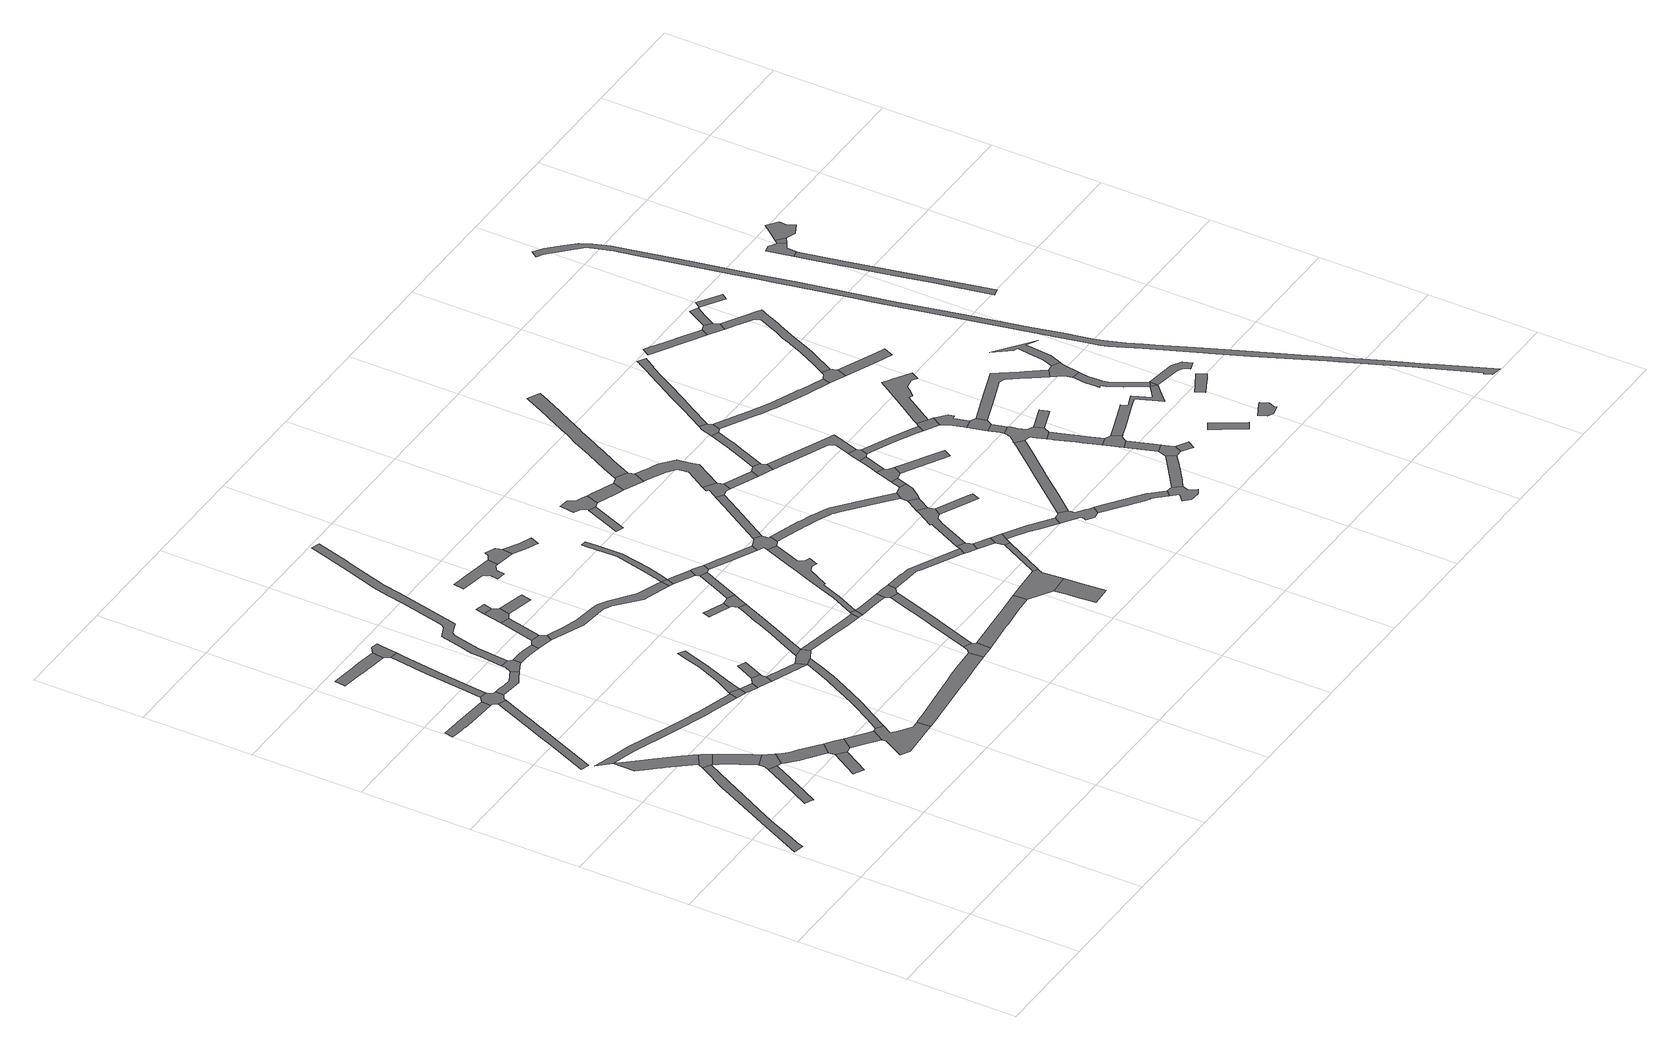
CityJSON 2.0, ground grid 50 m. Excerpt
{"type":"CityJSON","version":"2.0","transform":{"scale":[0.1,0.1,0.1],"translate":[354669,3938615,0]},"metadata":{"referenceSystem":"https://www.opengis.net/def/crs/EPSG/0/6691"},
"CityObjects":{
"road1":{"type":"Road","attributes":{"RoadStructureAttribute.sectionType":"1"},"geometry":[{"type":"MultiSurface","lod":"1","boundaries":[[[0,1,2,3,4,5,6,7,8,9,10,11,12]]]}]},
"road2":{"type":"Road","attributes":{"RoadStructureAttribute.sectionType":"1"},"geometry":[{"type":"MultiSurface","lod":"1","boundaries":[[[13,14,15,16,17,18,19]]]}]},
"road3":{"type":"Road","attributes":{"RoadStructureAttribute.sectionType":"1"},"geometry":[{"type":"MultiSurface","lod":"1","boundaries":[[[20,21,22,23,24,25,26,27,28,29,30,31,32,33,34,35,36,37]]]}]},
"road4":{"type":"Road","geometry":[{"type":"MultiSurface","lod":"1","boundaries":[[[38,39,40,41,26,25,8,7,42]]]}]},
"road5":{"type":"Road","attributes":{"RoadStructureAttribute.sectionType":"1"},"geometry":[{"type":"MultiSurface","lod":"1","boundaries":[[[43,44,45,46,47,48,49,50,51,52,53,54,55]]]}]},
"road6":{"type":"Road","attributes":{"RoadStructureAttribute.sectionType":"1"},"geometry":[{"type":"MultiSurface","lod":"1","boundaries":[[[56,57,58,59,60,61,62,63,64,65,66,67,68,69,70,38,42]]]}]},
"road7":{"type":"Road","attributes":{"RoadStructureAttribute.sectionType":"1"},"geometry":[{"type":"MultiSurface","lod":"1","boundaries":[[[71,72,73,74,75,76,77,78,79,80,81]]]}]},
"road8":{"type":"Road","geometry":[{"type":"MultiSurface","lod":"1","boundaries":[[[82,83,84,85,65,64,86,19,18,87,88]]]}]},
"road9":{"type":"Road","geometry":[{"type":"MultiSurface","lod":"1","boundaries":[[[89,90,91,92,93]]]}]},
"road10":{"type":"Road","attributes":{"RoadStructureAttribute.sectionType":"1"},"geometry":[{"type":"MultiSurface","lod":"1","boundaries":[[[87,94,95,96,97,98,99,100,101,102,103,104,105,88]]]}]},
"road11":{"type":"Road","attributes":{"RoadStructureAttribute.sectionType":"1"},"geometry":[{"type":"MultiSurface","lod":"1","boundaries":[[[36,106,107,108,109,110,111,112,113,114,115,116,117,118,119,120,121,122,123,124,125,126,127,128,129]]]}]},
"road12":{"type":"Road","geometry":[{"type":"MultiSurface","lod":"1","boundaries":[[[130,49,48,131,132,133,134,135,136,137,71,81]]]}]},
"road13":{"type":"Road","geometry":[{"type":"MultiSurface","lod":"1","boundaries":[[[138,139,140,101,100,89,93,141]]]}]},
"road14":{"type":"Road","attributes":{"RoadStructureAttribute.sectionType":"1"},"geometry":[{"type":"MultiSurface","lod":"1","boundaries":[[[142,143,144,145,146,147,148,149]]]}]},
"road15":{"type":"Road","attributes":{"RoadStructureAttribute.sectionType":"1"},"geometry":[{"type":"MultiSurface","lod":"1","boundaries":[[[150,151,152,153,154,155,138,141]]]}]},
"road16":{"type":"Road","attributes":{"RoadStructureAttribute.sectionType":"1"},"geometry":[{"type":"MultiSurface","lod":"1","boundaries":[[[156,157,158,137,136,159,160,161,162,163,164,165]]]}]},
"road17":{"type":"Road","attributes":{"RoadStructureAttribute.sectionType":"1"},"geometry":[{"type":"MultiSurface","lod":"1","boundaries":[[[132,166,167,168,169,170,171,172,133]]]}]},
"road18":{"type":"Road","geometry":[{"type":"MultiSurface","lod":"1","boundaries":[[[173,174,175,176,177,152,151,178,179,180,181,182,183]]]}]},
"road19":{"type":"Road","geometry":[{"type":"MultiSurface","lod":"1","boundaries":[[[184,145,144,185,165,164,186,187]]]}]},
"road20":{"type":"Road","geometry":[{"type":"MultiSurface","lod":"1","boundaries":[[[188,189,190,169,168,191,192,193]]]}]},
"road21":{"type":"Road","geometry":[{"type":"MultiSurface","lod":"1","boundaries":[[[115,194,195,196,197,198,116]]]}]},
"road22":{"type":"Road","attributes":{"RoadStructureAttribute.sectionType":"1"},"geometry":[{"type":"MultiSurface","lod":"1","boundaries":[[[199,197,196,200]]]}]},
"road23":{"type":"Road","attributes":{"RoadStructureAttribute.sectionType":"1"},"geometry":[{"type":"MultiSurface","lod":"1","boundaries":[[[192,201,202,203,204,205,206,193]]]}]},
"road24":{"type":"Road","attributes":{"RoadStructureAttribute.sectionType":"1"},"geometry":[{"type":"MultiSurface","lod":"1","boundaries":[[[176,207,208,209,210,211,212,213,214,215,216,217,218,219,220,221,222,223,224,225,226,177]]]}]},
"road25":{"type":"Road","geometry":[{"type":"MultiSurface","lod":"1","boundaries":[[[227,228,229,230,231,232,233,199,200]]]}]},
"road26":{"type":"Road","attributes":{"RoadStructureAttribute.sectionType":"1"},"geometry":[{"type":"MultiSurface","lod":"1","boundaries":[[[234,235,236,237,238,239,240,198,197]]]}]},
"road27":{"type":"Road","geometry":[{"type":"MultiSurface","lod":"1","boundaries":[[[241,242,243,244,245,246,204,203]]]}]},
"road28":{"type":"Road","geometry":[{"type":"MultiSurface","lod":"1","boundaries":[[[247,248,233,232]]]}]},
"road29":{"type":"Road","attributes":{"RoadStructureAttribute.sectionType":"1"},"geometry":[{"type":"MultiSurface","lod":"1","boundaries":[[[249,250,230,229,217,251]]]}]},
"road30":{"type":"Road","attributes":{"RoadStructureAttribute.sectionType":"1"},"geometry":[{"type":"MultiSurface","lod":"1","boundaries":[[[252,253,245,244]]]}]},
"road31":{"type":"Road","attributes":{"RoadStructureAttribute.sectionType":"1"},"geometry":[{"type":"MultiSurface","lod":"1","boundaries":[[[182,254,255,256,257,258,259,260,261,262,263,264,265,266,267,268,269,270,271,272,273,274,183]]]}]},
"road32":{"type":"Road","attributes":{"RoadStructureAttribute.sectionType":"1"},"geometry":[{"type":"MultiSurface","lod":"1","boundaries":[[[188,275,276,277,278,279,280,281,282,283,284,285,286,287,288,289,290,291,292,293,294,295,296,297,298,299,300,301,189]]]}]},
"road33":{"type":"Road","geometry":[{"type":"MultiSurface","lod":"1","boundaries":[[[302,303,253,252,304,305]]]}]},
"road34":{"type":"Road","geometry":[{"type":"MultiSurface","lod":"1","boundaries":[[[217,216,306,307,308,251]]]}]},
"road35":{"type":"Road","attributes":{"RoadStructureAttribute.sectionType":"1"},"geometry":[{"type":"MultiSurface","lod":"1","boundaries":[[[302,309,310,303]]]}]},
"road36":{"type":"Road","attributes":{"RoadStructureAttribute.sectionType":"1"},"geometry":[{"type":"MultiSurface","lod":"1","boundaries":[[[304,311,312,305]]]}]},
"road37":{"type":"Road","attributes":{"RoadStructureAttribute.sectionType":"1"},"geometry":[{"type":"MultiSurface","lod":"1","boundaries":[[[313,314,315,316,317,318,319,320,321,322,323,324,325,326,327,328,243,242]]]}]},
"road38":{"type":"Road","attributes":{"RoadStructureAttribute.sectionType":"1"},"geometry":[{"type":"MultiSurface","lod":"1","boundaries":[[[329,330,331,332,333,334,335,336,308,307,337,338,339,340,341,342,343,344]]]}]},
"road39":{"type":"Road","attributes":{"RoadStructureAttribute.sectionType":"1"},"geometry":[{"type":"MultiSurface","lod":"1","boundaries":[[[345,346,347,307,306,348,349,350]]]}]},
"road40":{"type":"Road","geometry":[{"type":"MultiSurface","lod":"1","boundaries":[[[351,352,264,263,353,354,355,356,357,358]]]}]},
"road41":{"type":"Road","geometry":[{"type":"MultiSurface","lod":"1","boundaries":[[[359,360,361,362]]]}]},
"road42":{"type":"Road","geometry":[{"type":"MultiSurface","lod":"1","boundaries":[[[363,364,365,366,367,368,369,370,371,372,373,374]]]}]},
"road43":{"type":"Road","geometry":[{"type":"MultiSurface","lod":"1","boundaries":[[[375,329,344,376,377,378,359,362]]]}]},
"road44":{"type":"Road","geometry":[{"type":"MultiSurface","lod":"1","boundaries":[[[379,380,381,382,345,350]]]}]},
"road45":{"type":"Road","attributes":{"RoadStructureAttribute.sectionType":"1"},"geometry":[{"type":"MultiSurface","lod":"1","boundaries":[[[357,383,384,385,386,387,388,389,390,358]]]}]},
"road46":{"type":"Road","geometry":[{"type":"MultiSurface","lod":"1","boundaries":[[[320,319,391,392]]]}]},
"road47":{"type":"Road","geometry":[{"type":"MultiSurface","lod":"1","boundaries":[[[393,394,395,396,397,363,374]]]}]},
"road48":{"type":"Road","attributes":{"RoadStructureAttribute.sectionType":"1"},"geometry":[{"type":"MultiSurface","lod":"1","boundaries":[[[398,378,377,399,400]]]}]},
"road49":{"type":"Road","attributes":{"RoadStructureAttribute.sectionType":"1"},"geometry":[{"type":"MultiSurface","lod":"1","boundaries":[[[380,401,402,403,404,381]]]}]},
"road50":{"type":"Road","attributes":{"RoadStructureAttribute.sectionType":"1"},"geometry":[{"type":"MultiSurface","lod":"1","boundaries":[[[391,405,406,392]]]}]},
"road51":{"type":"Road","attributes":{"RoadStructureAttribute.sectionType":"1"},"geometry":[{"type":"MultiSurface","lod":"1","boundaries":[[[407,408,409,410,411,356,355,412,413,414,415]]]}]},
"road52":{"type":"Road","attributes":{"RoadStructureAttribute.sectionType":"1"},"geometry":[{"type":"MultiSurface","lod":"1","boundaries":[[[416,417,418,419,420,421,422,423,424,425,426,427,320,392]]]}]},
"road53":{"type":"Road","attributes":{"RoadStructureAttribute.sectionType":"1"},"geometry":[{"type":"MultiSurface","lod":"1","boundaries":[[[428,429,430,431,432,394,393]]]}]},
"road54":{"type":"Road","geometry":[{"type":"MultiSurface","lod":"1","boundaries":[[[399,433,434,435,406,405,400]]]}]},
"road55":{"type":"Road","geometry":[{"type":"MultiSurface","lod":"1","boundaries":[[[436,437,438,439,440,441,403,402,386,385]]]}]},
"road56":{"type":"Road","attributes":{"RoadStructureAttribute.sectionType":"1"},"geometry":[{"type":"MultiSurface","lod":"1","boundaries":[[[442,443,444,445,446,447,382,381,448,449,450,451,452,453,454,455,456,457,458,459,460,461,462]]]}]},
"road57":{"type":"Road","attributes":{"RoadStructureAttribute.sectionType":"1"},"geometry":[{"type":"MultiSurface","lod":"1","boundaries":[[[463,464,465,466,467,468,469,434,433]]]}]},
"road58":{"type":"Road","geometry":[{"type":"MultiSurface","lod":"1","boundaries":[[[470,471,472,473,474,475,476,477,407,415]]]}]},
"road59":{"type":"Road","attributes":{"RoadStructureAttribute.sectionType":"1"},"geometry":[{"type":"MultiSurface","lod":"1","boundaries":[[[478,479,480,481,482,483,471,470]]]}]},
"road60":{"type":"Road","attributes":{"RoadStructureAttribute.sectionType":"1"},"geometry":[{"type":"MultiSurface","lod":"1","boundaries":[[[438,484,485,486,487,488,489,490,491,492,493,494,495,439]]]}]},
"road61":{"type":"Road","geometry":[{"type":"MultiSurface","lod":"1","boundaries":[[[461,496,497,498,499,500,501,465,464,502,462]]]}]},
"road62":{"type":"Road","attributes":{"RoadStructureAttribute.sectionType":"1"},"geometry":[{"type":"MultiSurface","lod":"1","boundaries":[[[503,504,505,506]]]}]},
"road63":{"type":"Road","geometry":[{"type":"MultiSurface","lod":"1","boundaries":[[[507,508,509,510,511,512,513,514,515,516,517,518,503,506]]]}]},
"road64":{"type":"Road","attributes":{"RoadStructureAttribute.sectionType":"1"},"geometry":[{"type":"MultiSurface","lod":"1","boundaries":[[[519,520,474,473,521,522]]]}]},
"road65":{"type":"Road","attributes":{"RoadStructureAttribute.sectionType":"1"},"geometry":[{"type":"MultiSurface","lod":"1","boundaries":[[[523,524,525,526,500,499,527,528]]]}]},
"road66":{"type":"Road","geometry":[{"type":"MultiSurface","lod":"1","boundaries":[[[529,530,531,489,488,532,533,534]]]}]},
"road67":{"type":"Road","attributes":{"RoadStructureAttribute.sectionType":"1"},"geometry":[{"type":"MultiSurface","lod":"1","boundaries":[[[535,536,537,538,508,507,539,540,541]]]}]},
"road68":{"type":"Road","attributes":{"RoadStructureAttribute.sectionType":"1"},"geometry":[{"type":"MultiSurface","lod":"1","boundaries":[[[534,533,542,543]]]}]},
"road69":{"type":"Road","attributes":{"RoadStructureAttribute.sectionType":"1"},"geometry":[{"type":"MultiSurface","lod":"1","boundaries":[[[544,545,546,547,548,549,550,551,497,496,552,553,554,555,556,557,558,559,560,561,562,563]]]}]},
"road70":{"type":"Road","geometry":[{"type":"MultiSurface","lod":"1","boundaries":[[[542,519,522,564,565,543]]]}]},
"road71":{"type":"Road","geometry":[{"type":"MultiSurface","lod":"1","boundaries":[[[566,567,568,569,570,571,572,573,531,530,574,575,576,577,578,579]]]}]},
"road72":{"type":"Road","geometry":[{"type":"MultiSurface","lod":"1","boundaries":[[[580,581,582,583,584,585,535,541]]]}]},
"road73":{"type":"Road","geometry":[{"type":"MultiSurface","lod":"1","boundaries":[[[586,587,588,589,590,591,592,593,594,595,523,528]]]}]},
"road74":{"type":"Road","attributes":{"RoadStructureAttribute.sectionType":"1"},"geometry":[{"type":"MultiSurface","lod":"1","boundaries":[[[596,597,598,599,600,601,602,603,565,564]]]}]},
"road75":{"type":"Road","attributes":{"RoadStructureAttribute.sectionType":"1"},"geometry":[{"type":"MultiSurface","lod":"1","boundaries":[[[581,604,605,606,607,590,589,608,609,610,611,612,613,614,582]]]}]},
"road76":{"type":"Road","attributes":{"RoadStructureAttribute.sectionType":"1"},"geometry":[{"type":"MultiSurface","lod":"1","boundaries":[[[588,587,615,616]]]}]},
"road77":{"type":"Road","attributes":{"RoadStructureAttribute.sectionType":"1"},"geometry":[{"type":"MultiSurface","lod":"1","boundaries":[[[617,568,567,618,619,620,621]]]}]},
"road78":{"type":"Road","attributes":{"RoadStructureAttribute.sectionType":"1"},"geometry":[{"type":"MultiSurface","lod":"1","boundaries":[[[578,622,623,624,625,579]]]}]},
"road79":{"type":"Road","geometry":[{"type":"MultiSurface","lod":"1","boundaries":[[[562,621,620,626,627,628,629,563]]]}]},
"road80":{"type":"Road","geometry":[{"type":"MultiSurface","lod":"1","boundaries":[[[630,631,632,633,634,635,636,601,600,637,638,639,640,641,642]]]}]},
"road81":{"type":"Road","geometry":[{"type":"MultiSurface","lod":"1","boundaries":[[[615,643,644,645,646,647,648,649,650,616]]]}]},
"road82":{"type":"Road","attributes":{"RoadStructureAttribute.sectionType":"1"},"geometry":[{"type":"MultiSurface","lod":"1","boundaries":[[[651,629,628,652,653]]]}]},
"road83":{"type":"Road","attributes":{"RoadStructureAttribute.sectionType":"1"},"geometry":[{"type":"MultiSurface","lod":"1","boundaries":[[[654,655,656,657,658,659,660,661,662,663,664,665,666,667,668,669,670,671,672,673,674,675,676,677,678,679,584,583]]]}]},
"road84":{"type":"Road","geometry":[{"type":"MultiSurface","lod":"1","boundaries":[[[652,680,681,682,683,684,685,653]]]}]},
"road85":{"type":"Road","attributes":{"RoadStructureAttribute.sectionType":"1"},"geometry":[{"type":"MultiSurface","lod":"1","boundaries":[[[686,687,688,650,649,689,690,691,692,693]]]}]},
"road86":{"type":"Road","attributes":{"RoadStructureAttribute.sectionType":"1"},"geometry":[{"type":"MultiSurface","lod":"1","boundaries":[[[641,694,695,696,697,698,699,700,701,702,642]]]}]},
"road87":{"type":"Road","attributes":{"RoadStructureAttribute.sectionType":"1"},"geometry":[{"type":"MultiSurface","lod":"1","boundaries":[[[703,704,705,684,683,706]]]}]},
"road88":{"type":"Road","attributes":{"RoadStructureAttribute.sectionType":"1"},"geometry":[{"type":"MultiSurface","lod":"1","boundaries":[[[707,708,709,710,711,712,713,714,715,716,647,646]]]}]},
"road89":{"type":"Road","geometry":[{"type":"MultiSurface","lod":"1","boundaries":[[[717,718,713,712,719,703,706]]]}]},
"road90":{"type":"Road","attributes":{"RoadStructureAttribute.sectionType":"1"},"geometry":[{"type":"MultiSurface","lod":"1","boundaries":[[[720,721,681,680]]]}]},
"road91":{"type":"Road","attributes":{"RoadStructureAttribute.sectionType":"1"},"geometry":[{"type":"MultiSurface","lod":"1","boundaries":[[[722,723,724,725,726,727,728,635,634,729,730,731,732,733,734,735,736,737]]]}]},
"road92":{"type":"Road","geometry":[{"type":"MultiSurface","lod":"1","boundaries":[[[738,739,693,692,740,741,742]]]}]},
"road93":{"type":"Road","geometry":[{"type":"MultiSurface","lod":"1","boundaries":[[[743,744,745,746,747,698,697,748,749,750]]]}]},
"road94":{"type":"Road","attributes":{"RoadStructureAttribute.sectionType":"1"},"geometry":[{"type":"MultiSurface","lod":"1","boundaries":[[[751,752,753,718,717,754,755,756]]]}]},
"road95":{"type":"Road","attributes":{"RoadStructureAttribute.sectionType":"1"},"geometry":[{"type":"MultiSurface","lod":"1","boundaries":[[[757,758,747,746,759,760,761,762,763,764,765]]]}]},
"road96":{"type":"Road","attributes":{"RoadStructureAttribute.sectionType":"1"},"geometry":[{"type":"MultiSurface","lod":"1","boundaries":[[[766,767,768,769,770,771,772,773,774,775,776,777,778,738,742,779,780,781,782,783,784,785,786,787,788,789]]]}]},
"road97":{"type":"Road","attributes":{"RoadStructureAttribute.sectionType":"1"},"geometry":[{"type":"MultiSurface","lod":"1","boundaries":[[[790,791,792,793,794,795,796,797,798,741,740,799,800,801,802,803,804,805,806,807,808]]]}]},
"road98":{"type":"Road","geometry":[{"type":"MultiSurface","lod":"1","boundaries":[[[809,810,751,756,811,812,813]]]}]},
"road99":{"type":"Road","geometry":[{"type":"MultiSurface","lod":"1","boundaries":[[[814,815,816,817,737,736,818,819,820,821,822,823,824,825,826,827,828]]]}]},
"road100":{"type":"Road","attributes":{"RoadStructureAttribute.sectionType":"1"},"geometry":[{"type":"MultiSurface","lod":"1","boundaries":[[[829,830,831,814,828]]]}]},
"road101":{"type":"Road","attributes":{"RoadStructureAttribute.sectionType":"1"},"geometry":[{"type":"MultiSurface","lod":"1","boundaries":[[[812,832,833,834,835,836,837,838,839,840,841,842,843,813]]]}]},
"road102":{"type":"Road","attributes":{"RoadStructureAttribute.sectionType":"1"},"geometry":[{"type":"MultiSurface","lod":"1","boundaries":[[[844,845,846,847,848,849,850,851,852,853,821,820]]]}]},
"road103":{"type":"Road","geometry":[{"type":"MultiSurface","lod":"1","boundaries":[[[854,830,829,855,856,836,835]]]}]},
"road104":{"type":"Road","geometry":[{"type":"MultiSurface","lod":"1","boundaries":[[[857,858,859,860,861,757,765]]]}]},
"road105":{"type":"Road","attributes":{"RoadStructureAttribute.sectionType":"1"},"geometry":[{"type":"MultiSurface","lod":"1","boundaries":[[[860,862,863,864,865,866,861]]]}]},
"road106":{"type":"Road","geometry":[{"type":"MultiSurface","lod":"1","boundaries":[[[867,868,850,849,864,863,869,870,871]]]}]},
"road107":{"type":"Road","geometry":[{"type":"MultiSurface","lod":"1","boundaries":[[[872,873,874,875,858,857]]]}]},
"road108":{"type":"Road","geometry":[{"type":"MultiSurface","lod":"1","boundaries":[[[876,877,878,879,823,822]]]}]},
"road109":{"type":"Road","attributes":{"RoadStructureAttribute.sectionType":"1"},"geometry":[{"type":"MultiSurface","lod":"1","boundaries":[[[880,881,882,883,884,885,886,887,888,889,890,891,892,810,809]]]}]},
"road110":{"type":"Road","geometry":[{"type":"MultiSurface","lod":"1","boundaries":[[[807,893,894,895,896,897,898,899,900,808]]]}]},
"road111":{"type":"Road","attributes":{"RoadStructureAttribute.sectionType":"1"},"geometry":[{"type":"MultiSurface","lod":"1","boundaries":[[[901,902,903,904,905,906,907,908]]]}]},
"road112":{"type":"Road","attributes":{"RoadStructureAttribute.sectionType":"1"},"geometry":[{"type":"MultiSurface","lod":"1","boundaries":[[[909,910,911,912,913,914,915,916,917,918,919,920,921,922,923,924,925,926,867,871]]]}]},
"road113":{"type":"Road","attributes":{"RoadStructureAttribute.sectionType":"1"},"geometry":[{"type":"MultiSurface","lod":"1","boundaries":[[[927,928,929,930,931,932,933,934,935,936,856,855,937,938,939,940,941,942,943,944,945,946,947,948]]]}]},
"road114":{"type":"Road","attributes":{"RoadStructureAttribute.sectionType":"1"},"geometry":[{"type":"MultiSurface","lod":"1","boundaries":[[[949,950,951,952,953,954,955,956,957,958,959,960,961,962]]]}]},
"road115":{"type":"Road","attributes":{"RoadStructureAttribute.sectionType":"1"},"geometry":[{"type":"MultiSurface","lod":"1","boundaries":[[[895,963,964,965,966,896]]]}]},
"road116":{"type":"Road","geometry":[{"type":"MultiSurface","lod":"1","boundaries":[[[967,968,969,970,971,972,973,974,975,976]]]}]},
"road117":{"type":"Road","geometry":[{"type":"MultiSurface","lod":"1","boundaries":[[[977,978,954,953,979,980,981,982]]]}]},
"road118":{"type":"Road","attributes":{"RoadStructureAttribute.sectionType":"1"},"geometry":[{"type":"MultiSurface","lod":"1","boundaries":[[[898,983,984,985,986,987,988,989,990,991,992,993,994,995,996,997,998,999,981,980,1000,1001,1002,1003,1004,1005,1006,1007,1008,1009,1010,1011,1012,899]]]}]},
"road119":{"type":"Road","attributes":{"RoadStructureAttribute.sectionType":"1"},"geometry":[{"type":"MultiSurface","lod":"1","boundaries":[[[1013,1014,1015,1016,1017,1018,1019,1020,1021,1022,1023,1024,1025,1026,1027,1028,1029,918,1030]]]}]},
"road120":{"type":"Road","geometry":[{"type":"MultiSurface","lod":"1","boundaries":[[[918,917,1030]]]}]},
"road121":{"type":"Road","geometry":[{"type":"MultiSurface","lod":"1","boundaries":[[[947,1031,1032,1021,1020,1033,1034,1035,948]]]}]},
"road122":{"type":"Road","attributes":{"RoadStructureAttribute.sectionType":"1"},"geometry":[{"type":"MultiSurface","lod":"1","boundaries":[[[1036,1037,1038,1039,1040,1041,977,982]]]}]},
"road123":{"type":"Road","geometry":[{"type":"MultiSurface","lod":"1","boundaries":[[[1042,1043,1044,1045,1046,1047,1048]]]}]},
"road124":{"type":"Road","attributes":{"RoadStructureAttribute.sectionType":"1"},"geometry":[{"type":"MultiSurface","lod":"1","boundaries":[[[1049,1050,1051,1052,1053,1054,1030,917]]]}]},
"road125":{"type":"Road","geometry":[{"type":"MultiSurface","lod":"1","boundaries":[[[1055,1056,1057,1058,1059,1060,1061,1062,1035,1034]]]}]},
"road126":{"type":"Road","geometry":[{"type":"MultiSurface","lod":"1","boundaries":[[[1063,1064,1065,1066,1067,1068]]]}]},
"road127":{"type":"Road","attributes":{"RoadStructureAttribute.sectionType":"1"},"geometry":[{"type":"MultiSurface","lod":"1","boundaries":[[[1069,1070,1071,1072,1073,1074,1075,1076,1077,1078,1079,1080,1081,1082,1083,1084,1085,1086,1087,1088,1089,1090,1091,1092,1093,1094,1095,1096,1097,1098,1099,1100,1101,1102,1103,1104,1105,1106,1107,1108,1109,1110,1111,1112,1113,1114,1115,1116,1117,1118,1119,1120,1121,1122,1123,1124,1125,1126,1127,1128,1129,1130,1131,1132]]]}]},
"road128":{"type":"Road","attributes":{"RoadStructureAttribute.sectionType":"1"},"geometry":[{"type":"MultiSurface","lod":"1","boundaries":[[[1133,1134,1135,1136,1137,1138,1139,1140,1141]]]}]},
"road129":{"type":"Road","geometry":[{"type":"MultiSurface","lod":"1","boundaries":[[[1142,1143,1141,1140,1144,1145,1146,1147]]]}]},
"road130":{"type":"Road","geometry":[{"type":"MultiSurface","lod":"1","boundaries":[[[1146,1148,1149,1147]]]}]},
"road131":{"type":"Road","geometry":[{"type":"MultiSurface","lod":"1","boundaries":[[[1150,1151,1149,1148,1152,1153,1154,1155]]]}]}
},
"vertices":[
[64,802,0],[72,825,0],[77,838,0],[107,899,0],[142,977,0],[167,1031,0],[294,1274,0],[355,1390,0],[320,1409,0],[240,1265,0],[236,1258,0],[106,994,0],[18,813,0],
[354,1009,0],[319,940,0],[353,923,0],[357,921,0],[389,983,0],[480,1160,0],[442,1179,0],
[206,1590,0],[227,1566,0],[242,1549,0],[249,1540,0],[305,1471,0],[334,1434,0],[388,1469,0],[377,1484,0],[366,1498,0],[355,1513,0],[349,1521,0],[348,1521,0],[287,1595,0],[218,1676,0],[182,1719,0],[175,1728,0],[171,1732,0],[169,1633,0],
[417,1422,0],[410,1434,0],[398,1454,0],[395,1459,0],[361,1388,0],
[222,2071,0],[251,2140,0],[254,2147,0],[274,2194,0],[298,2253,0],[322,2309,0],[285,2325,0],[219,2167,0],[214,2156,0],[182,2079,0],[156,2020,0],[71,1821,0],[109,1808,0],
[374,1367,0],[392,1338,0],[404,1316,0],[408,1309,0],[416,1294,0],[423,1282,0],[430,1269,0],[444,1242,0],[451,1227,0],[514,1250,0],[496,1284,0],[484,1305,0],[465,1340,0],[448,1369,0],[429,1403,0],
[264,2389,0],[181,2397,0],[97,2404,0],[90,2405,0],[13,2411,0],[6,2372,0],[61,2362,0],[79,2361,0],[86,2360,0],[131,2356,0],[261,2346,0],
[539,1213,0],[533,1220,0],[528,1228,0],[523,1235,0],[452,1198,0],[503,1154,0],[545,1206,0],
[661,999,0],[586,873,0],[629,847,0],[659,897,0],[700,966,0],
[504,1154,0],[517,1139,0],[538,1118,0],[557,1102,0],[576,1089,0],[583,1083,0],[656,1028,0],[701,1075,0],[613,1142,0],[597,1154,0],[582,1166,0],[564,1185,0],
[229,1715,0],[280,1701,0],[332,1682,0],[414,1652,0],[476,1630,0],[625,1576,0],[644,1570,0],[690,1557,0],[734,1544,0],[794,1527,0],[805,1562,0],[738,1581,0],[634,1612,0],[631,1613,0],[555,1641,0],[448,1680,0],[433,1686,0],[407,1695,0],[383,1704,0],[294,1736,0],[218,1758,0],[165,1773,0],[162,1774,0],[119,1787,0],
[273,2345,0],[328,2324,0],[348,2336,0],[352,2375,0],[339,2376,0],[326,2398,0],[327,2404,0],[289,2408,0],
[769,1023,0],[738,1047,0],[726,1056,0],[729,972,0],
[162,2899,0],[201,2893,0],[326,2875,0],[333,2928,0],[246,2942,0],[208,2946,0],[93,2961,0],[86,2910,0],
[776,936,0],[839,889,0],[874,944,0],[851,961,0],[830,978,0],[803,997,0],
[319,2671,0],[299,2496,0],[291,2429,0],[329,2428,0],[332,2457,0],[349,2613,0],[354,2667,0],[376,2815,0],[380,2844,0],[344,2849,0],
[448,2325,0],[476,2341,0],[514,2360,0],[498,2392,0],[442,2365,0],[410,2368,0],[370,2373,0],
[976,824,0],[932,855,0],[896,882,0],[924,928,0],[893,948,0],[843,869,0],[788,774,0],[827,751,0],[987,764,0],[1015,766,0],[1011,826,0],
[362,2948,0],[339,2857,0],[391,2922,0],[394,2943,0],
[556,2437,0],[515,2441,0],[513,2422,0],[561,2384,0],[571,2384,0],[571,2421,0],
[795,1526,0],[836,1512,0],[840,1511,0],[853,1546,0],[809,1570,0],
[909,1523,0],[895,1489,0],
[606,2384,0],[634,2382,0],[688,2372,0],[695,2408,0],[638,2420,0],[621,2421,0],
[929,937,0],[967,1000,0],[1014,1078,0],[1018,1086,0],[1020,1090,0],[1079,1202,0],[1114,1270,0],[1118,1280,0],[1137,1326,0],[1170,1407,0],[1128,1395,0],[1076,1274,0],[1045,1215,0],[1016,1160,0],[990,1111,0],[987,1104,0],[928,1004,0],[922,993,0],[915,983,0],[901,961,0],
[898,1488,0],[959,1463,0],[960,1462,0],[974,1496,0],[974,1518,0],[976,1523,0],[938,1541,0],
[864,1585,0],[919,1730,0],[965,1860,0],[935,1878,0],[922,1836,0],[900,1760,0],[851,1644,0],
[705,2368,0],[761,2357,0],[779,2387,0],[765,2414,0],[721,2424,0],[698,2410,0],
[1017,1613,0],[980,1630,0],
[1005,1484,0],[1003,1485,0],[1110,1442,0],
[803,2576,0],[760,2586,0],
[1041,767,0],[1064,769,0],[1188,781,0],[1306,794,0],[1348,798,0],[1371,800,0],[1392,802,0],[1424,806,0],[1469,811,0],[1521,816,0],[1515,881,0],[1425,874,0],[1406,872,0],[1355,867,0],[1344,866,0],[1306,861,0],[1289,859,0],[1112,838,0],[1065,832,0],[1038,829,0],[1012,826,0],
[568,2579,0],[596,2704,0],[609,2720,0],[645,2734,0],[663,2741,0],[721,2988,0],[732,3036,0],[749,3117,0],[755,3135,0],[805,3300,0],[813,3324,0],[859,3476,0],[821,3488,0],[794,3400,0],[759,3285,0],[714,3140,0],[710,3127,0],[696,3063,0],[679,2988,0],[635,2798,0],[631,2781,0],[617,2767,0],[579,2751,0],[564,2745,0],[545,2664,0],[528,2586,0],[525,2545,0],
[825,2666,0],[781,2676,0],[829,2591,0],[841,2640,0],
[1215,1430,0],[1202,1468,0],[1155,1462,0],
[835,2707,0],[791,2718,0],
[953,2561,0],[965,2610,0],
[915,2296,0],[1045,2280,0],[1064,2270,0],[1079,2263,0],[1182,2175,0],[1238,2157,0],[1309,2133,0],[1317,2174,0],[1296,2182,0],[1228,2207,0],[1202,2216,0],[1101,2293,0],[1061,2318,0],[1037,2322,0],[930,2337,0],[862,2356,0],
[1321,1822,0],[1299,1773,0],[1274,1718,0],[1269,1705,0],[1232,1622,0],[1216,1589,0],[1190,1535,0],[1172,1496,0],[1225,1518,0],[1265,1607,0],[1269,1615,0],[1272,1622,0],[1334,1760,0],[1334,1761,0],[1337,1768,0],[1355,1808,0],
[1509,1413,0],[1432,1426,0],[1394,1433,0],[1385,1398,0],[1431,1389,0],[1502,1376,0],
[1531,893,0],[1524,888,0],[1548,818,0],[1582,821,0],[1588,822,0],[1590,887,0],[1577,903,0],[1539,916,0],
[1317,1887,0],[1221,1926,0],[1208,1892,0],[1304,1855,0],
[1101,2843,0],[951,2867,0],[892,2877,0],[884,2828,0],[999,2809,0],[1016,2784,0],[1010,2746,0],[1050,2740,0],[1056,2778,0],[1062,2782,0],[1080,2795,0],[1093,2793,0],
[1315,1851,0],[1366,1833,0],[1386,1877,0],[1353,1892,0],
[1521,1373,0],[1525,1372,0],[1536,1412,0],[1514,1423,0],
[1642,1089,0],[1647,1104,0],[1721,1322,0],[1683,1335,0],[1663,1276,0],[1619,1147,0],[1604,1105,0],[1603,1102,0],
[1330,2126,0],[1344,2162,0],
[1182,2779,0],[1191,2829,0],[1181,2857,0],[1135,2876,0],[1127,2858,0],
[1375,1941,0],[1463,2047,0],[1428,2060,0],
[1595,1365,0],[1671,1356,0],[1675,1394,0],[1560,1407,0],
[1422,2080,0],[1442,2114,0],
[1936,919,0],[1865,912,0],[1804,906,0],[1803,906,0],[1735,899,0],[1739,839,0],[1759,841,0],[1859,851,0],[1941,859,0],
[1358,2210,0],[1374,2266,0],[1402,2401,0],[1401,2416,0],[1400,2524,0],[1399,2569,0],[1372,2570,0],[1373,2545,0],[1376,2416,0],[1376,2409,0],[1345,2273,0],[1323,2194,0],
[1188,2778,0],[1238,2749,0],[1296,2725,0],[1313,2767,0],[1258,2789,0],
[1482,2053,0],[1498,2084,0],[1449,2110,0],
[1725,1334,0],[1726,1335,0],[1745,1347,0],[1749,1385,0],[1702,1391,0],[1688,1392,0],
[1666,1793,0],[1646,1741,0],[1620,1671,0],[1577,1558,0],[1569,1537,0],[1566,1528,0],[1585,1514,0],[1593,1534,0],[1622,1605,0],[1630,1603,0],[1659,1660,0],[1677,1695,0],[1678,1698,0],[1706,1710,0],[1730,1701,0],[1747,1743,0],[1722,1752,0],[1709,1780,0],[1723,1816,0],[1755,1899,0],[1713,1915,0],
[1556,2017,0],[1690,1950,0],[1706,1983,0],[1587,2040,0],[1565,2051,0],[1533,2066,0],[1509,2078,0],
[2044,796,0],[2134,803,0],[2125,899,0],[2137,922,0],[2116,933,0],[2011,925,0],[1955,921,0],[1940,919,0],
[2049,736,0],[2052,701,0],[2060,610,0],[2150,618,0],[2142,703,0],[2138,750,0],
[1863,1335,0],[1882,1333,0],[1902,1322,0],[2072,1236,0],[2084,1229,0],[2102,1260,0],[2094,1265,0],[2089,1268,0],[1905,1357,0],[1879,1370,0],[1834,1374,0],[1835,1376,0],
[1782,1912,0],[1794,1950,0],[1786,1953,0],[1783,1982,0],[1750,2003,0],[1746,1996,0],[1720,1935,0],
[1588,2662,0],[1520,2498,0],[1553,2485,0],[1620,2649,0],
[1647,2659,0],[1669,2716,0],[1650,2724,0],[1617,2736,0],[1601,2768,0],[1555,2774,0],[1553,2762,0],[1549,2734,0],[1547,2723,0],[1546,2707,0],[1578,2692,0],[1589,2664,0],
[2214,1118,0],[2121,942,0],[2141,929,0],[2236,1106,0],
[1914,2269,0],[1878,2209,0],[1875,2204,0],[1861,2182,0],[1892,2161,0],[1947,2249,0],
[2150,1244,0],[2145,1261,0],[2110,1278,0],[2102,1218,0],[2134,1199,0],[2154,1232,0],
[1794,2668,0],[1751,2684,0],[1701,2704,0],[1696,2706,0],[1733,2625,0],[1756,2616,0],[1774,2610,0],
[2205,1158,0],[2224,1191,0],
[2240,1714,0],[2079,1845,0],[2068,1850,0],[2001,1881,0],[2000,1881,0],[1942,1902,0],[1940,1902,0],[1939,1903,0],[1880,1879,0],[1896,1874,0],[1929,1864,0],[1930,1863,0],[1983,1845,0],[2034,1821,0],[2049,1815,0],[2058,1810,0],[2076,1795,0],[2215,1683,0],[2276,1632,0],[2301,1663,0],
[2249,1132,0],[2269,1165,0],
[2276,1504,0],[2275,1507,0],[2238,1538,0],[2225,1515,0],[2206,1484,0],[2180,1441,0],[2189,1439,0],[2181,1424,0],[2151,1276,0],[2215,1408,0],[2222,1420,0],[2232,1436,0],[2260,1445,0],[2283,1478,0],
[1785,2606,0],[1864,2570,0],[1889,2625,0],[1881,2654,0],[1826,2682,0],[1823,2676,0],
[1974,2256,0],[1993,2248,0],[2009,2287,0],[1999,2315,0],[1946,2347,0],[1932,2323,0],[1938,2320,0],[1944,2317,0],[1924,2285,0],[1920,2278,0],
[2350,1072,0],[2349,1071,0],[2352,1069,0],[2369,1056,0],[2446,1002,0],[2469,1035,0],[2384,1095,0],[2375,1101,0],
[1883,2562,0],[1960,2526,0],[1999,2495,0],[2008,2447,0],[2072,2436,0],[2066,2465,0],[2055,2530,0],[1995,2579,0],[1993,2579,0],[1940,2603,0],[1931,2607,0],
[2120,2194,0],[2136,2232,0],
[2248,1554,0],[2303,1553,0],[2307,1561,0],[2313,1568,0],[2276,1599,0],
[2394,1380,0],[2429,1363,0],[2446,1399,0],[2437,1403,0],
[2326,1582,0],[2357,1622,0],[2371,1661,0],[2336,1671,0],
[2595,946,0],[2590,949,0],[2580,956,0],[2541,984,0],[2537,1014,0],[2502,1043,0],[2499,1039,0],[2521,949,0],[2524,933,0],[2517,924,0],[2550,900,0],[2582,905,0],[2606,937,0],
[2141,2185,0],[2169,2175,0],[2175,2172,0],[2190,2166,0],[2206,2204,0],[2197,2222,0],[2201,2231,0],[2166,2245,0],
[2345,1697,0],[2387,1708,0],[2352,1719,0],
[1926,2745,0],[1961,2815,0],[1968,2830,0],[1979,2851,0],[1988,2869,0],[2017,2926,0],[2029,2950,0],[2042,2972,0],[2046,2979,0],[2050,2988,0],[2058,3004,0],[2067,3022,0],[2105,3095,0],[2161,3205,0],[2162,3209,0],[2168,3220,0],[2114,3248,0],[2106,3234,0],[2070,3162,0],[2022,3067,0],[1987,2998,0],[1984,2991,0],[1975,2973,0],[1954,2938,0],[1909,2847,0],[1861,2752,0],
[2419,1717,0],[2443,1757,0],[2417,1773,0],[2414,1788,0],[2380,1800,0],[2365,1755,0],
[2239,2428,0],[2229,2399,0],[2186,2294,0],[2242,2333,0],[2267,2393,0],[2270,2403,0],[2296,2477,0],[2261,2489,0],
[2746,785,0],[2767,770,0],[2771,774,0],[2822,717,0],[2847,740,0],[2794,800,0],[2792,802,0],[2759,826,0],[2610,935,0],
[2412,1898,0],[2406,1876,0],[2388,1824,0],[2447,1887,0],
[2216,2155,0],[2267,2133,0],[2381,2084,0],[2444,2057,0],[2455,2031,0],[2431,1961,0],[2470,1948,0],[2512,2072,0],[2434,2106,0],[2295,2166,0],
[2465,1896,0],[2477,1929,0],[2424,1940,0],
[2621,1604,0],[2641,1640,0],
[2806,1406,0],[2771,1366,0],[2728,1313,0],[2695,1274,0],[2690,1268,0],[2671,1245,0],[2509,1052,0],[2546,1026,0],[2616,1109,0],[2698,1208,0],[2731,1246,0],[2743,1261,0],[2794,1322,0],[2848,1386,0],[2858,1399,0],[2823,1427,0],
[2292,2564,0],[2280,2542,0],[2317,2486,0],[2331,2525,0],[2324,2545,0],
[2892,623,0],[2917,639,0],[2896,673,0],[2905,702,0],[2878,737,0],[2851,685,0],[2819,656,0],[2846,628,0],
[2730,1810,0],[2705,1824,0],[2604,1873,0],[2589,1842,0],[2689,1793,0],[2712,1780,0],
[3047,863,0],[2981,813,0],[2937,724,0],[3007,776,0],[3012,780,0],[3022,787,0],[3041,802,0],[3051,809,0],[3071,825,0],
[2547,2994,0],[2537,2976,0],[2536,2976,0],[2531,2966,0],[2513,2937,0],[2463,2852,0],[2448,2828,0],[2440,2814,0],[2397,2741,0],[2384,2719,0],[2376,2705,0],[2356,2670,0],[2328,2624,0],[2387,2652,0],[2393,2663,0],[2470,2791,0],[2481,2809,0],[2483,2813,0],[2490,2827,0],[2505,2853,0],[2545,2920,0],[2547,2919,0],[2576,2966,0],[2581,2974,0],
[2715,2337,0],[2695,2347,0],[2692,2348,0],[2652,2363,0],[2570,2396,0],[2522,2421,0],[2515,2425,0],[2477,2444,0],[2415,2479,0],[2418,2433,0],[2469,2405,0],[2489,2394,0],[2534,2371,0],[2552,2361,0],[2650,2321,0],[2666,2314,0],[2700,2300,0],[2803,2260,0],[2815,2298,0],
[2786,1799,0],[2742,1828,0],[2739,1764,0],[2778,1742,0],[2805,1788,0],
[2859,1492,0],[2853,1462,0],[2831,1437,0],[2827,1433,0],[2888,1393,0],[2897,1366,0],[2911,1328,0],[2954,1344,0],[2969,1374,0],[2953,1414,0],[2927,1427,0],[2924,1429,0],[2914,1465,0],[2907,1491,0],[2903,1504,0],
[2885,1569,0],[2841,1556,0],[2855,1508,0],
[2798,1709,0],[2810,1667,0],[2815,1651,0],[2818,1641,0],[2861,1653,0],[2850,1693,0],[2847,1702,0],[2845,1711,0],[2843,1718,0],[2859,1723,0],[2852,1747,0],[2816,1781,0],
[2915,1318,0],[2920,1301,0],[2935,1260,0],[2951,1216,0],[2959,1192,0],[2985,1117,0],[3028,1132,0],[2995,1223,0],[2993,1231,0],[2975,1283,0],
[2821,1628,0],[2898,1595,0],[2888,1639,0],
[3102,826,0],[3121,862,0],[3113,886,0],[3102,916,0],[3060,901,0],
[3085,965,0],[3056,1049,0],[3014,1034,0],[3019,1017,0],[3048,935,0],
[3055,1118,0],[3049,1121,0],[3060,1057,0],[3070,1076,0],[3080,1078,0],
[3108,822,0],[3153,796,0],[3173,830,0],[3156,841,0],
[3076,1410,0],[3073,1419,0],[3062,1451,0],[2983,1424,0],
[2877,1941,0],[2893,1932,0],[2921,1962,0],[2934,1981,0],[2979,1990,0],[3004,1973,0],[3026,2012,0],[2945,2061,0],[2936,2067,0],[2910,2084,0],[2868,2019,0],[2797,1912,0],[2754,1847,0],
[2828,2250,0],[2850,2241,0],[2875,2230,0],[2894,2276,0],[2888,2295,0],[2884,2305,0],[2849,2323,0],[2842,2310,0],
[3408,689,0],[3351,782,0],[3332,813,0],[3322,829,0],[3284,806,0],[3295,788,0],[3312,758,0],[3370,666,0],
[3087,1082,0],[3129,1096,0],[3160,1107,0],[3237,1135,0],[3270,1146,0],[3314,1161,0],[3361,1048,0],[3378,1065,0],[3442,1127,0],[3420,1149,0],[3359,1103,0],[3325,1183,0],[3266,1161,0],[3254,1190,0],[3234,1182,0],[3155,1154,0],[3133,1146,0],[3073,1125,0],
[3258,1627,0],[3247,1644,0],[3200,1711,0],[3179,1741,0],[3168,1738,0],[3153,1733,0],[3104,1716,0],[3075,1706,0],[2984,1673,0],[2899,1643,0],[2913,1600,0],[2998,1630,0],[3083,1660,0],[3138,1679,0],[3144,1681,0],[3152,1678,0],[3165,1674,0],[3173,1671,0],[3223,1601,0],[3235,1584,0],[3275,1526,0],[3313,1552,0],
[2630,2965,0],[2660,2947,0],[2753,2893,0],[2764,2886,0],[2839,2843,0],[2859,2878,0],[2763,2934,0],[2747,2943,0],[2712,2964,0],[2681,2983,0],[2676,2986,0],[2660,2996,0],[2628,3014,0],[2607,2978,0],
[3020,2169,0],[3089,2140,0],[3109,2186,0],[3050,2211,0],
[3548,658,0],[3561,686,0],[3542,721,0],[3528,714,0],[3500,700,0],[3496,698,0],[3463,682,0],[3480,646,0],[3508,635,0],[3551,646,0],
[2886,2886,0],[2876,2883,0],[2893,2810,0],[2907,2802,0],[2927,2837,0],[2918,2863,0],
[2944,2416,0],[2949,2425,0],[2965,2461,0],[2986,2508,0],[2986,2509,0],[2992,2520,0],[3007,2554,0],[3019,2580,0],[3038,2621,0],[3047,2640,0],[3067,2684,0],[3079,2710,0],[3081,2714,0],[3088,2730,0],[3092,2739,0],[3072,2751,0],[3034,2774,0],[2951,2777,0],[2965,2768,0],[3022,2734,0],[3033,2707,0],[3020,2678,0],[2990,2612,0],[2972,2575,0],[2955,2535,0],[2950,2524,0],[2924,2466,0],[2914,2446,0],[2909,2434,0],[2872,2365,0],
[3389,1252,0],[3362,1310,0],[3358,1321,0],[3355,1331,0],[3355,1358,0],[3355,1375,0],[3354,1398,0],[3360,1440,0],[3319,1446,0],[3318,1435,0],[3313,1399,0],[3313,1383,0],[3314,1338,0],[3314,1320,0],[3325,1324,0],[3333,1300,0],[3363,1237,0],[3445,1166,0],
[3292,1503,0],[3312,1475,0],[3372,1522,0],[3381,1539,0],[3344,1556,0],
[2948,2917,0],[2975,2961,0],[2977,2963,0],[2940,2982,0],[2929,2962,0],[2915,2938,0],
[3517,999,0],[3476,977,0],[3496,938,0],[3535,958,0],[3576,979,0],[3604,994,0],[3582,1035,0],
[3568,1108,0],[3592,1094,0],[3601,1067,0],[3640,1081,0],[3626,1122,0],[3583,1146,0],
[3400,1594,0],[3412,1703,0],[3414,1716,0],[3464,1687,0],[3298,1813,0],[3356,1737,0],[3376,1731,0],[3361,1604,0],
[2987,2961,0],[3085,2897,0],[3104,2924,0],[3051,2960,0],[3005,2992,0],[2984,2963,0],
[4217,5,0],[4115,236,0],[4088,298,0],[4034,432,0],[3962,597,0],[3912,713,0],[3814,939,0],[3746,1096,0],[3669,1273,0],[3650,1317,0],[3624,1378,0],[3593,1464,0],[3579,1505,0],[3570,1556,0],[3556,1625,0],[3524,1754,0],[3467,2020,0],[3406,2306,0],[3324,2711,0],[3291,2865,0],[3272,2957,0],[3235,3132,0],[3179,3399,0],[3164,3472,0],[3139,3543,0],[3113,3590,0],[3093,3613,0],[3054,3655,0],[3018,3693,0],[2974,3723,0],[2953,3692,0],[2979,3675,0],[3106,3551,0],[3129,3488,0],[3140,3443,0],[3146,3415,0],[3164,3324,0],[3165,3321,0],[3221,3051,0],[3241,2958,0],[3262,2858,0],[3276,2791,0],[3292,2714,0],[3346,2444,0],[3357,2389,0],[3422,2087,0],[3517,1649,0],[3545,1517,0],[3558,1455,0],[3568,1425,0],[3612,1330,0],[3615,1324,0],[3719,1077,0],[3728,1056,0],[3795,903,0],[3919,624,0],[3937,581,0],[4043,338,0],[4054,312,0],[4105,181,0],[4124,134,0],[4160,49,0],[4152,45,0],[4168,12,0],
[3485,2714,0],[3561,2359,0],[3587,2247,0],[3642,1990,0],[3674,1997,0],[3624,2225,0],[3538,2626,0],[3496,2813,0],[3466,2807,0],
[3472,2929,0],[3441,2922,0],[3500,2860,0],[3516,2869,0],[3528,2877,0],[3508,2909,0],
[3558,2895,0],[3521,2926,0],
[3589,3010,0],[3560,2972,0],[3603,2880,0],[3653,2905,0],[3634,2943,0],[3637,2974,0]
]}
